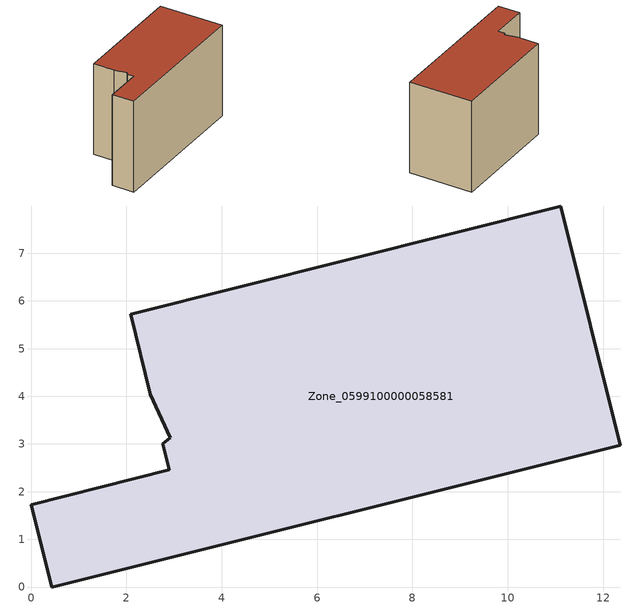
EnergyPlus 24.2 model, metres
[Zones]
Zone_0599100000058581
 floor ground (C_G): 0,1.73 2.9,2.46 2.76,3 2.92,3.13 2.5,4.04 2.09,5.72 11.11,7.99 12.36,2.97 0.43,0 z0
 wall outside (C_F): 2.9,2.46 0,1.73 0.43,0 12.36,2.97 11.11,7.99 2.09,5.72 2.5,4.04 2.92,3.13 2.76,3 2.9,2.46 z0:7.56
 roof outside (C_R): 2.5,4.04 2.92,3.13 2.76,3 2.9,2.46 0,1.73 0.43,0 12.36,2.97 11.11,7.99 2.09,5.72 z7.56
[BUILDING]
Pand.0599100000058581: North Axis=0; Terrain=City; Loads Convergence Tolerance Value=0.04; Temperature Convergence Tolerance Value=0.4; Solar Distribution=FullExterior; Maximum Number of Warmup Days=25; Minimum Number of Warmup Days=1
[Site:Location]
Rotterdam.The.Hague.AP_ZH_NLD Design_Conditions: Latitude=51.96; Longitude=4.45; Time Zone=1; Elevation=-4.5
[SITE:GROUNDTEMPERATURE:BUILDINGSURFACE]
18, 18, 18, 18, 18, 18, 18, 18, 18, 18, 18, 18
[MATERIAL] Thermal Absorptance=0.9; Solar Absorptance=0.7; Visible Absorptance=0.7
Name | Roughness | Thickness | Conductivity | Density | Specific Heat
G.TI.1975-1991 | MediumSmooth | 0.15 | 0.288461 | 540 | 1210
F.TI.1975-1991 | Rough | 0.3 | 0.230769 | 1920 | 840
R.TI.1975-1991 | MediumRough | 0.2 | 0.153846 | 1500 | 1000
[CONSTRUCTION]
C_G: G.TI.1975-1991
C_F: F.TI.1975-1991
C_R: R.TI.1975-1991
[ZONE]
Zone_0599100000058581: Type=1; Multiplier=1; Ceiling Height=Autocalculate; Volume=Autocalculate; Floor Area=autocalculate; Part of Total Floor Area=Yes
[ZONEINFILTRATION:DESIGNFLOWRATE]
Infil_Zone_0599100000058581: Zone or ZoneList or Space or SpaceList=Zone_0599100000058581; Schedule=AlwaysOn; Design Flow Rate Calculation Method=Flow/Area; Flow Rate per Floor Area=0.003; Constant Term Coefficient=1; Temperature Term Coefficient=0; Velocity Term Coefficient=0; Velocity Squared Term Coefficient=0
[HVACTEMPLATE:ZONE:IDEALLOADSAIRSYSTEM]
Zone_0599100000058581: Maximum Heating Supply Air Temperature=50; Minimum Cooling Supply Air Temperature=13; Maximum Heating Supply Air Humidity Ratio=0.0156; Minimum Cooling Supply Air Humidity Ratio=0.0077; Heating Limit=NoLimit; Cooling Limit=NoLimit; Dehumidification Control Type=ConstantSensibleHeatRatio; Cooling Sensible Heat Ratio=0.7; Dehumidification Setpoint=60; Humidification Control Type=None; Humidification Setpoint=30; Outdoor Air Method=None; Outdoor Air Flow Rate per Person=0.00944; Outdoor Air Flow Rate per Zone Floor Area=0; Outdoor Air Flow Rate per Zone=0; Demand Controlled Ventilation Type=None; Outdoor Air Economizer Type=NoEconomizer; Heat Recovery Type=None; Sensible Heat Recovery Effectiveness=0.7; Latent Heat Recovery Effectiveness=0.65
[ZONECONTROL:THERMOSTAT]
ThermostatControl_Zone_0599100000058581: Zone or ZoneList=Zone_0599100000058581; Control Type Schedule=DualSetpointControlType; Control 1=Thermostat_Zone_0599100000058581; Temperature Difference Between Cutout And Setpoint=0
[THERMOSTATSETPOINT:DUALSETPOINT]
Thermostat_Zone_0599100000058581: Heating Setpoint Temperature Schedule=HeatingSetpoint_Zone_0599100000058581; Cooling Setpoint Temperature Schedule=CoolingSetpoint_Zone_0599100000058581
[SCHEDULE:COMPACT]
HeatingSetpoint_Zone_0599100000058581: Through: 12/31, For: AllDays, Until: 24:00, 21
CoolingSetpoint_Zone_0599100000058581: Through: 12/31, For: AllDays, Until: 24:00, 24
DualSetpointControlType: Through: 12/31, For: AllDays, Until: 24:00, 4
AlwaysOn: Through: 12/31, For: AllDays, Until: 24:00, 1
